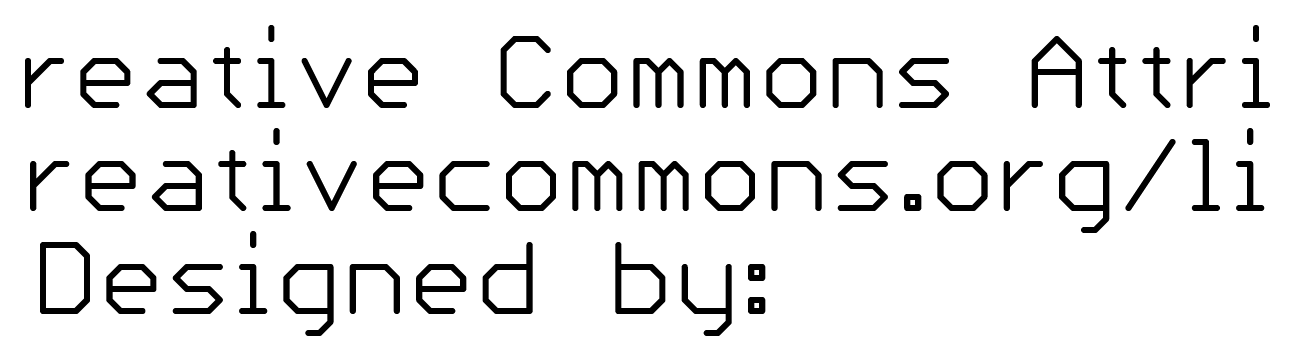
# Model space of a CAD drawing. Extents: x -98 to 26, y -2 to 26.
# Drawn here: x -66.41 to -35.7, y 10.89 to 18.56 of the extents above; entities that cross this region are included whole.
import ezdxf

# ---------------------------------------------------------------- set-up
doc = ezdxf.new("R2010")
doc.units = 0
doc.layers.add('27', color=253, linetype='CONTINUOUS')

msp = doc.modelspace()

# ---------------------------------------------------------------- linework, layer by layer
at = {"layer": '27', "const_width": 0.1524}
for points in [[(-60.3338, 18.4844), (-60.3338, 18.2132)], [(-36.0493, 18.4844), (-36.0493, 18.2132)], [(-54.3309, 18.2132), (-54.602, 17.942)], [(-53.7885, 18.2132), (-54.3309, 18.2132)], [(-53.5174, 17.942), (-53.7885, 18.2132)], [(-41.5048, 17.6709), (-40.9624, 18.2132)], [(-40.9624, 18.2132), (-40.4201, 17.6709)], [(-61.4252, 17.942), (-61.4252, 16.8574)], [(-54.602, 17.942), (-54.602, 16.8574)], [(-39.5965, 17.942), (-39.5965, 16.8574)], [(-38.505, 17.942), (-38.505, 16.8574)], [(-66.335, 16.5862), (-66.335, 17.6709)], [(-66.335, 17.1285), (-65.7926, 17.6709)], [(-65.7926, 17.6709), (-65.5215, 17.6709)], [(-64.9707, 17.3997), (-64.6995, 17.6709)], [(-64.6995, 17.6709), (-64.1572, 17.6709)], [(-64.1572, 17.6709), (-63.886, 17.3997)], [(-63.0624, 17.6709), (-62.52, 17.6709)], [(-62.52, 17.6709), (-62.2489, 17.3997)], [(-61.6964, 17.6709), (-61.154, 17.6709)], [(-60.6049, 17.6709), (-60.3338, 17.6709)], [(-60.3338, 17.6709), (-60.3338, 16.5862)], [(-59.5135, 17.6709), (-58.9712, 16.5862)], [(-58.9712, 16.5862), (-58.4288, 17.6709)], [(-57.8763, 17.3997), (-57.6052, 17.6709)], [(-57.6052, 17.6709), (-57.0628, 17.6709)], [(-57.0628, 17.6709), (-56.7917, 17.3997)], [(-52.6937, 17.6709), (-52.9649, 17.3997)], [(-52.1514, 17.6709), (-52.6937, 17.6709)], [(-51.8802, 17.3997), (-52.1514, 17.6709)], [(-51.3277, 16.5862), (-51.3277, 17.6709)], [(-51.3277, 17.6709), (-51.0565, 17.6709)], [(-51.0565, 17.6709), (-50.7854, 17.3997)], [(-50.7854, 17.3997), (-50.5142, 17.6709)], [(-50.5142, 17.6709), (-50.243, 17.3997)], [(-49.6906, 16.5862), (-49.6906, 17.6709)], [(-49.6906, 17.6709), (-49.4194, 17.6709)], [(-49.4194, 17.6709), (-49.1482, 17.3997)], [(-49.1482, 17.3997), (-48.8771, 17.6709)], [(-48.8771, 17.6709), (-48.6059, 17.3997)], [(-47.7822, 17.6709), (-48.0534, 17.3997)], [(-47.2399, 17.6709), (-47.7822, 17.6709)], [(-46.9687, 17.3997), (-47.2399, 17.6709)], [(-46.4162, 16.5862), (-46.4162, 17.6709)], [(-46.4162, 17.6709), (-45.6027, 17.6709)], [(-45.6027, 17.6709), (-45.3316, 17.3997)], [(-44.7791, 17.3997), (-44.5079, 17.6709)], [(-44.5079, 17.6709), (-43.6944, 17.6709)], [(-41.5048, 16.5862), (-41.5048, 17.6709)], [(-40.4201, 17.6709), (-40.4201, 16.5862)], [(-39.8676, 17.6709), (-39.3253, 17.6709)], [(-38.7762, 17.6709), (-38.2338, 17.6709)], [(-37.6847, 16.5862), (-37.6847, 17.6709)], [(-37.6847, 17.1285), (-37.1424, 17.6709)], [(-37.1424, 17.6709), (-36.8712, 17.6709)], [(-36.3204, 17.6709), (-36.0493, 17.6709)], [(-36.0493, 17.6709), (-36.0493, 16.5862)], [(-64.9707, 16.8574), (-64.9707, 17.3997)], [(-63.886, 17.1285), (-64.9707, 17.1285)], [(-63.886, 17.3997), (-63.886, 17.1285)], [(-63.3335, 16.8574), (-63.0624, 17.1285)], [(-63.0624, 17.1285), (-62.2489, 17.1285)], [(-62.2489, 17.3997), (-62.2489, 16.5862)], [(-57.8763, 16.8574), (-57.8763, 17.3997)], [(-56.7917, 17.1285), (-57.8763, 17.1285)], [(-56.7917, 17.3997), (-56.7917, 17.1285)], [(-52.9649, 17.3997), (-52.9649, 16.8574)], [(-51.8802, 16.8574), (-51.8802, 17.3997)], [(-50.7854, 17.3997), (-50.7854, 16.5862)], [(-50.243, 17.3997), (-50.243, 16.5862)], [(-49.1482, 17.3997), (-49.1482, 16.5862)], [(-48.6059, 17.3997), (-48.6059, 16.5862)], [(-48.0534, 17.3997), (-48.0534, 16.8574)], [(-46.9687, 16.8574), (-46.9687, 17.3997)], [(-45.3316, 17.3997), (-45.3316, 16.5862)], [(-44.5079, 17.1285), (-44.7791, 17.3997)], [(-43.9656, 17.1285), (-44.5079, 17.1285)], [(-43.6944, 16.8574), (-43.9656, 17.1285)], [(-41.5048, 17.3997), (-40.4201, 17.3997)], [(-64.6995, 16.5862), (-64.9707, 16.8574)], [(-63.0624, 16.5862), (-63.3335, 16.8574)], [(-61.4252, 16.8574), (-61.154, 16.5862)], [(-57.6052, 16.5862), (-57.8763, 16.8574)], [(-54.602, 16.8574), (-54.3309, 16.5862)], [(-53.7885, 16.5862), (-53.5174, 16.8574)], [(-52.9649, 16.8574), (-52.6937, 16.5862)], [(-52.1514, 16.5862), (-51.8802, 16.8574)], [(-48.0534, 16.8574), (-47.7822, 16.5862)], [(-47.2399, 16.5862), (-46.9687, 16.8574)], [(-43.9656, 16.5862), (-43.6944, 16.8574)], [(-39.5965, 16.8574), (-39.3253, 16.5862)], [(-38.505, 16.8574), (-38.2338, 16.5862)], [(-64.1572, 16.5862), (-64.6995, 16.5862)], [(-62.2489, 16.5862), (-63.0624, 16.5862)], [(-60.6049, 16.5862), (-60.0626, 16.5862)], [(-57.0628, 16.5862), (-57.6052, 16.5862)], [(-54.3309, 16.5862), (-53.7885, 16.5862)], [(-52.6937, 16.5862), (-52.1514, 16.5862)], [(-47.7822, 16.5862), (-47.2399, 16.5862)], [(-44.7791, 16.5862), (-43.9656, 16.5862)], [(-36.3204, 16.5862), (-35.7781, 16.5862)], [(-60.2054, 15.9444), (-60.2054, 15.6732)], [(-36.1937, 15.9444), (-36.1937, 15.6732)], [(-39.1935, 14.0462), (-38.1088, 15.6732)], [(-37.5563, 15.6732), (-37.2852, 15.6732)], [(-37.2852, 15.6732), (-37.2852, 14.0462)], [(-61.2968, 15.402), (-61.2968, 14.3174)], [(-66.2066, 14.0462), (-66.2066, 15.1309)], [(-66.2066, 14.5885), (-65.6642, 15.1309)], [(-65.6642, 15.1309), (-65.3931, 15.1309)], [(-64.8423, 14.8597), (-64.5711, 15.1309)], [(-64.5711, 15.1309), (-64.0288, 15.1309)], [(-64.0288, 15.1309), (-63.7576, 14.8597)], [(-62.934, 15.1309), (-62.3916, 15.1309)], [(-62.3916, 15.1309), (-62.1205, 14.8597)], [(-61.568, 15.1309), (-61.0256, 15.1309)], [(-60.4765, 15.1309), (-60.2054, 15.1309)], [(-60.2054, 15.1309), (-60.2054, 14.0462)], [(-59.3851, 15.1309), (-58.8428, 14.0462)], [(-58.8428, 14.0462), (-58.3004, 15.1309)], [(-57.7479, 14.8597), (-57.4768, 15.1309)], [(-57.4768, 15.1309), (-56.9344, 15.1309)], [(-56.9344, 15.1309), (-56.6633, 14.8597)], [(-55.8396, 15.1309), (-56.1108, 14.8597)], [(-55.0261, 15.1309), (-55.8396, 15.1309)], [(-54.2025, 15.1309), (-54.4736, 14.8597)], [(-53.6601, 15.1309), (-54.2025, 15.1309)], [(-53.389, 14.8597), (-53.6601, 15.1309)], [(-52.8365, 14.0462), (-52.8365, 15.1309)], [(-52.8365, 15.1309), (-52.5653, 15.1309)], [(-52.5653, 15.1309), (-52.2941, 14.8597)], [(-52.2941, 14.8597), (-52.023, 15.1309)], [(-52.023, 15.1309), (-51.7518, 14.8597)], [(-51.1993, 14.0462), (-51.1993, 15.1309)], [(-51.1993, 15.1309), (-50.9281, 15.1309)], [(-50.9281, 15.1309), (-50.657, 14.8597)], [(-50.657, 14.8597), (-50.3858, 15.1309)], [(-50.3858, 15.1309), (-50.1146, 14.8597)], [(-49.291, 15.1309), (-49.5621, 14.8597)], [(-48.7487, 15.1309), (-49.291, 15.1309)], [(-48.4775, 14.8597), (-48.7487, 15.1309)], [(-47.925, 14.0462), (-47.925, 15.1309)], [(-47.925, 15.1309), (-47.1115, 15.1309)], [(-47.1115, 15.1309), (-46.8403, 14.8597)], [(-46.2878, 14.8597), (-46.0167, 15.1309)], [(-46.0167, 15.1309), (-45.2032, 15.1309)], [(-43.5609, 15.1309), (-43.8321, 14.8597)], [(-43.0186, 15.1309), (-43.5609, 15.1309)], [(-42.7474, 14.8597), (-43.0186, 15.1309)], [(-42.1949, 14.0462), (-42.1949, 15.1309)], [(-42.1949, 14.5885), (-41.6526, 15.1309)], [(-41.6526, 15.1309), (-41.3814, 15.1309)], [(-40.5595, 15.1309), (-40.8306, 14.8597)], [(-39.746, 15.1309), (-40.5595, 15.1309)], [(-39.746, 13.775), (-39.746, 15.1309)], [(-36.4649, 15.1309), (-36.1937, 15.1309)], [(-36.1937, 15.1309), (-36.1937, 14.0462)], [(-64.8423, 14.3174), (-64.8423, 14.8597)], [(-63.7576, 14.8597), (-63.7576, 14.5885)], [(-62.1205, 14.8597), (-62.1205, 14.0462)], [(-57.7479, 14.3174), (-57.7479, 14.8597)], [(-56.6633, 14.8597), (-56.6633, 14.5885)], [(-56.1108, 14.8597), (-56.1108, 14.3174)], [(-54.4736, 14.8597), (-54.4736, 14.3174)], [(-53.389, 14.3174), (-53.389, 14.8597)], [(-52.2941, 14.8597), (-52.2941, 14.0462)], [(-51.7518, 14.8597), (-51.7518, 14.0462)], [(-50.657, 14.8597), (-50.657, 14.0462)], [(-50.1146, 14.8597), (-50.1146, 14.0462)], [(-49.5621, 14.8597), (-49.5621, 14.3174)], [(-48.4775, 14.3174), (-48.4775, 14.8597)], [(-46.8403, 14.8597), (-46.8403, 14.0462)], [(-46.0167, 14.5885), (-46.2878, 14.8597)], [(-43.8321, 14.8597), (-43.8321, 14.3174)], [(-42.7474, 14.3174), (-42.7474, 14.8597)], [(-40.8306, 14.8597), (-40.8306, 14.3174)], [(-63.7576, 14.5885), (-64.8423, 14.5885)], [(-63.2051, 14.3174), (-62.934, 14.5885)], [(-62.934, 14.5885), (-62.1205, 14.5885)], [(-56.6633, 14.5885), (-57.7479, 14.5885)], [(-45.4743, 14.5885), (-46.0167, 14.5885)], [(-45.2032, 14.3174), (-45.4743, 14.5885)], [(-64.5711, 14.0462), (-64.8423, 14.3174)], [(-62.934, 14.0462), (-63.2051, 14.3174)], [(-61.2968, 14.3174), (-61.0256, 14.0462)], [(-57.4768, 14.0462), (-57.7479, 14.3174)], [(-56.1108, 14.3174), (-55.8396, 14.0462)], [(-54.4736, 14.3174), (-54.2025, 14.0462)], [(-53.6601, 14.0462), (-53.389, 14.3174)], [(-49.5621, 14.3174), (-49.291, 14.0462)], [(-48.7487, 14.0462), (-48.4775, 14.3174)], [(-45.4743, 14.0462), (-45.2032, 14.3174)], [(-44.6507, 14.0462), (-44.6507, 14.3174)], [(-44.6507, 14.3174), (-44.3795, 14.3174)], [(-44.3795, 14.3174), (-44.3795, 14.0462)], [(-43.8321, 14.3174), (-43.5609, 14.0462)], [(-43.0186, 14.0462), (-42.7474, 14.3174)], [(-40.8306, 14.3174), (-40.5595, 14.0462)], [(-64.0288, 14.0462), (-64.5711, 14.0462)], [(-62.1205, 14.0462), (-62.934, 14.0462)], [(-60.4765, 14.0462), (-59.9342, 14.0462)], [(-56.9344, 14.0462), (-57.4768, 14.0462)], [(-55.8396, 14.0462), (-55.0261, 14.0462)], [(-54.2025, 14.0462), (-53.6601, 14.0462)], [(-49.291, 14.0462), (-48.7487, 14.0462)], [(-46.2878, 14.0462), (-45.4743, 14.0462)], [(-44.3795, 14.0462), (-44.6507, 14.0462)], [(-43.5609, 14.0462), (-43.0186, 14.0462)], [(-40.5595, 14.0462), (-39.746, 14.0462)], [(-40.0172, 13.5039), (-39.746, 13.775)], [(-37.5563, 14.0462), (-37.014, 14.0462)], [(-36.4649, 14.0462), (-35.9226, 14.0462)], [(-40.2883, 13.5039), (-40.0172, 13.5039)], [(-65.9638, 13.1332), (-65.9638, 11.5062)], [(-65.1503, 13.1332), (-65.9638, 13.1332)], [(-64.8791, 12.862), (-65.1503, 13.1332)], [(-60.7812, 13.4044), (-60.7812, 13.1332)], [(-53.9648, 13.1332), (-53.9648, 11.5062)], [(-51.7751, 13.1332), (-51.7751, 11.5062)], [(-64.8791, 11.7774), (-64.8791, 12.862)], [(-64.3266, 12.3197), (-64.0555, 12.5909)], [(-64.0555, 12.5909), (-63.5132, 12.5909)], [(-63.5132, 12.5909), (-63.242, 12.3197)], [(-62.6895, 12.3197), (-62.4183, 12.5909)], [(-62.4183, 12.5909), (-61.6048, 12.5909)], [(-61.0523, 12.5909), (-60.7812, 12.5909)], [(-60.7812, 12.5909), (-60.7812, 11.5062)], [(-59.6897, 12.5909), (-59.9609, 12.3197)], [(-58.8762, 12.5909), (-59.6897, 12.5909)], [(-58.8762, 11.235), (-58.8762, 12.5909)], [(-58.3237, 11.5062), (-58.3237, 12.5909)], [(-58.3237, 12.5909), (-57.5102, 12.5909)], [(-57.5102, 12.5909), (-57.2391, 12.3197)], [(-56.6866, 12.3197), (-56.4154, 12.5909)], [(-56.4154, 12.5909), (-55.8731, 12.5909)], [(-55.8731, 12.5909), (-55.6019, 12.3197)], [(-55.0494, 12.3197), (-54.7783, 12.5909)], [(-54.7783, 12.5909), (-53.9648, 12.5909)], [(-50.9616, 12.5909), (-51.7751, 12.5909)], [(-50.6905, 12.3197), (-50.9616, 12.5909)], [(-50.138, 12.5909), (-50.138, 11.7774)], [(-49.0533, 12.5909), (-49.0533, 11.235)], [(-48.5008, 12.5909), (-48.2296, 12.5909)], [(-48.5008, 12.3197), (-48.5008, 12.5909)], [(-48.2296, 12.5909), (-48.2296, 12.3197)], [(-64.3266, 11.7774), (-64.3266, 12.3197)], [(-63.242, 12.3197), (-63.242, 12.0485)], [(-62.4183, 12.0485), (-62.6895, 12.3197)], [(-59.9609, 12.3197), (-59.9609, 11.7774)], [(-57.2391, 12.3197), (-57.2391, 11.5062)], [(-56.6866, 11.7774), (-56.6866, 12.3197)], [(-55.6019, 12.3197), (-55.6019, 12.0485)], [(-55.0494, 11.7774), (-55.0494, 12.3197)], [(-50.6905, 11.7774), (-50.6905, 12.3197)], [(-48.2296, 12.3197), (-48.5008, 12.3197)], [(-63.242, 12.0485), (-64.3266, 12.0485)], [(-61.876, 12.0485), (-62.4183, 12.0485)], [(-61.6048, 11.7774), (-61.876, 12.0485)], [(-55.6019, 12.0485), (-56.6866, 12.0485)], [(-65.1503, 11.5062), (-64.8791, 11.7774)], [(-64.0555, 11.5062), (-64.3266, 11.7774)], [(-61.876, 11.5062), (-61.6048, 11.7774)], [(-59.9609, 11.7774), (-59.6897, 11.5062)], [(-56.4154, 11.5062), (-56.6866, 11.7774)], [(-54.7783, 11.5062), (-55.0494, 11.7774)], [(-50.9616, 11.5062), (-50.6905, 11.7774)], [(-50.138, 11.7774), (-49.8668, 11.5062)], [(-48.5008, 11.7774), (-48.2296, 11.7774)], [(-48.5008, 11.5062), (-48.5008, 11.7774)], [(-48.2296, 11.7774), (-48.2296, 11.5062)], [(-65.9638, 11.5062), (-65.1503, 11.5062)], [(-63.5132, 11.5062), (-64.0555, 11.5062)], [(-62.6895, 11.5062), (-61.876, 11.5062)], [(-61.0523, 11.5062), (-60.51, 11.5062)], [(-59.6897, 11.5062), (-58.8762, 11.5062)], [(-55.8731, 11.5062), (-56.4154, 11.5062)], [(-53.9648, 11.5062), (-54.7783, 11.5062)], [(-51.7751, 11.5062), (-50.9616, 11.5062)], [(-49.8668, 11.5062), (-49.0533, 11.5062)], [(-48.2296, 11.5062), (-48.5008, 11.5062)], [(-59.1474, 10.9639), (-58.8762, 11.235)], [(-49.0533, 11.235), (-49.3245, 10.9639)], [(-59.4186, 10.9639), (-59.1474, 10.9639)], [(-49.3245, 10.9639), (-49.5956, 10.9639)]]:
    msp.add_lwpolyline(points, dxfattribs=at)
at = {"layer": '27', "const_width": 0.0762}
for points in [[(-60.2957, 18.4844, 1), (-60.3719, 18.4844)], [(-36.0112, 18.4844, 1), (-36.0874, 18.4844)], [(-60.3719, 18.2132, 1), (-60.2957, 18.2132)], [(-54.3309, 18.2513, 1), (-54.3309, 18.1751)], [(-54.3039, 18.1862, 1), (-54.3578, 18.2401)], [(-53.7616, 18.2401, 1), (-53.8155, 18.1862)], [(-53.7885, 18.1751, 1), (-53.7885, 18.2513)], [(-40.9355, 18.2401, 1), (-40.9894, 18.1862)], [(-40.9355, 18.1862, 1), (-40.9894, 18.2401)], [(-36.0874, 18.2132, 1), (-36.0112, 18.2132)], [(-61.3871, 17.942, 1), (-61.4633, 17.942)], [(-54.629, 17.969, 1), (-54.5751, 17.9151)], [(-54.5639, 17.942, 1), (-54.6401, 17.942)], [(-53.5443, 17.9151, 1), (-53.4904, 17.969)], [(-39.5584, 17.942, 1), (-39.6346, 17.942)], [(-38.4669, 17.942, 1), (-38.5431, 17.942)], [(-66.2969, 17.6709, 1), (-66.3731, 17.6709)], [(-65.7926, 17.709, 1), (-65.7926, 17.6328)], [(-65.7657, 17.6439, 1), (-65.8196, 17.6978)], [(-65.5215, 17.6328, 1), (-65.5215, 17.709)], [(-64.6995, 17.709, 1), (-64.6995, 17.6328)], [(-64.6726, 17.6439, 1), (-64.7265, 17.6978)], [(-64.1302, 17.6978, 1), (-64.1841, 17.6439)], [(-64.1572, 17.6328, 1), (-64.1572, 17.709)], [(-63.0624, 17.709, 1), (-63.0624, 17.6328)], [(-62.4931, 17.6978, 1), (-62.547, 17.6439)], [(-62.52, 17.6328, 1), (-62.52, 17.709)], [(-61.6964, 17.709, 1), (-61.6964, 17.6328)], [(-61.154, 17.6328, 1), (-61.154, 17.709)], [(-60.6049, 17.709, 1), (-60.6049, 17.6328)], [(-60.2957, 17.6709, 1), (-60.3719, 17.6709)], [(-60.3338, 17.6328, 1), (-60.3338, 17.709)], [(-59.4794, 17.6879, 1), (-59.5476, 17.6538)], [(-58.3948, 17.6538, 1), (-58.4629, 17.6879)], [(-57.6052, 17.709, 1), (-57.6052, 17.6328)], [(-57.5782, 17.6439, 1), (-57.6321, 17.6978)], [(-57.0359, 17.6978, 1), (-57.0898, 17.6439)], [(-57.0628, 17.6328, 1), (-57.0628, 17.709)], [(-52.6937, 17.709, 1), (-52.6937, 17.6328)], [(-52.6668, 17.6439, 1), (-52.7206, 17.6978)], [(-52.1244, 17.6978, 1), (-52.1783, 17.6439)], [(-52.1514, 17.6328, 1), (-52.1514, 17.709)], [(-51.2896, 17.6709, 1), (-51.3658, 17.6709)], [(-51.3277, 17.709, 1), (-51.3277, 17.6328)], [(-51.0296, 17.6978, 1), (-51.0835, 17.6439)], [(-51.0565, 17.6328, 1), (-51.0565, 17.709)], [(-50.4873, 17.6978, 1), (-50.5412, 17.6439)], [(-50.4873, 17.6439, 1), (-50.5412, 17.6978)], [(-49.6525, 17.6709, 1), (-49.7287, 17.6709)], [(-49.6906, 17.709, 1), (-49.6906, 17.6328)], [(-49.3924, 17.6978, 1), (-49.4463, 17.6439)], [(-49.4194, 17.6328, 1), (-49.4194, 17.709)], [(-48.8501, 17.6978, 1), (-48.904, 17.6439)], [(-48.8501, 17.6439, 1), (-48.904, 17.6978)], [(-47.7822, 17.709, 1), (-47.7822, 17.6328)], [(-47.7553, 17.6439, 1), (-47.8092, 17.6978)], [(-47.213, 17.6978, 1), (-47.2668, 17.6439)], [(-47.2399, 17.6328, 1), (-47.2399, 17.709)], [(-46.3781, 17.6709, 1), (-46.4543, 17.6709)], [(-46.4162, 17.709, 1), (-46.4162, 17.6328)], [(-45.5758, 17.6978, 1), (-45.6297, 17.6439)], [(-45.6027, 17.6328, 1), (-45.6027, 17.709)], [(-44.5079, 17.709, 1), (-44.5079, 17.6328)], [(-44.481, 17.6439, 1), (-44.5349, 17.6978)], [(-43.6944, 17.6328, 1), (-43.6944, 17.709)], [(-41.4667, 17.6709, 1), (-41.5429, 17.6709)], [(-41.5317, 17.6978, 1), (-41.4778, 17.6439)], [(-40.382, 17.6709, 1), (-40.4582, 17.6709)], [(-40.4471, 17.6439, 1), (-40.3932, 17.6978)], [(-39.8676, 17.709, 1), (-39.8676, 17.6328)], [(-39.3253, 17.6328, 1), (-39.3253, 17.709)], [(-38.7762, 17.709, 1), (-38.7762, 17.6328)], [(-38.2338, 17.6328, 1), (-38.2338, 17.709)], [(-37.6466, 17.6709, 1), (-37.7228, 17.6709)], [(-37.1424, 17.709, 1), (-37.1424, 17.6328)], [(-37.1155, 17.6439, 1), (-37.1694, 17.6978)], [(-36.8712, 17.6328, 1), (-36.8712, 17.709)], [(-36.3204, 17.709, 1), (-36.3204, 17.6328)], [(-36.0112, 17.6709, 1), (-36.0874, 17.6709)], [(-36.0493, 17.6328, 1), (-36.0493, 17.709)], [(-64.9326, 17.3997, 1), (-65.0088, 17.3997)], [(-64.9707, 17.1666, 1), (-64.9707, 17.0904)], [(-64.9976, 17.4266, 1), (-64.9437, 17.3728)], [(-63.8479, 17.3997, 1), (-63.9241, 17.3997)], [(-63.913, 17.3728, 1), (-63.8591, 17.4266)], [(-63.886, 17.0904, 1), (-63.886, 17.1666)], [(-63.0624, 17.1666, 1), (-63.0624, 17.0904)], [(-63.0354, 17.1016, 1), (-63.0893, 17.1555)], [(-62.2108, 17.3997, 1), (-62.287, 17.3997)], [(-62.2758, 17.3728, 1), (-62.2219, 17.4266)], [(-62.2489, 17.0904, 1), (-62.2489, 17.1666)], [(-57.8382, 17.3997, 1), (-57.9144, 17.3997)], [(-57.9033, 17.4266, 1), (-57.8494, 17.3728)], [(-57.8763, 17.1666, 1), (-57.8763, 17.0904)], [(-56.7536, 17.3997, 1), (-56.8298, 17.3997)], [(-56.8186, 17.3728, 1), (-56.7647, 17.4266)], [(-56.7917, 17.0904, 1), (-56.7917, 17.1666)], [(-52.9268, 17.3997, 1), (-53.003, 17.3997)], [(-52.9918, 17.4266, 1), (-52.9379, 17.3728)], [(-51.8421, 17.3997, 1), (-51.9183, 17.3997)], [(-51.9071, 17.3728, 1), (-51.8533, 17.4266)], [(-50.7473, 17.3997, 1), (-50.8235, 17.3997)], [(-50.8123, 17.4266, 1), (-50.7584, 17.3728)], [(-50.8123, 17.3728, 1), (-50.7584, 17.4266)], [(-50.2049, 17.3997, 1), (-50.2811, 17.3997)], [(-50.27, 17.3728, 1), (-50.2161, 17.4266)], [(-49.1101, 17.3997, 1), (-49.1863, 17.3997)], [(-49.1752, 17.4266, 1), (-49.1213, 17.3728)], [(-49.1752, 17.3728, 1), (-49.1213, 17.4266)], [(-48.5678, 17.3997, 1), (-48.644, 17.3997)], [(-48.6328, 17.3728, 1), (-48.5789, 17.4266)], [(-48.0153, 17.3997, 1), (-48.0915, 17.3997)], [(-48.0803, 17.4266, 1), (-48.0265, 17.3728)], [(-46.9306, 17.3997, 1), (-47.0068, 17.3997)], [(-46.9957, 17.3728, 1), (-46.9418, 17.4266)], [(-45.2935, 17.3997, 1), (-45.3697, 17.3997)], [(-45.3585, 17.3728, 1), (-45.3046, 17.4266)], [(-44.7521, 17.4266, 1), (-44.806, 17.3728)], [(-44.806, 17.4266, 1), (-44.7521, 17.3728)], [(-44.5079, 17.1666, 1), (-44.5079, 17.0904)], [(-43.9386, 17.1555, 1), (-43.9925, 17.1016)], [(-43.9656, 17.0904, 1), (-43.9656, 17.1666)], [(-41.5048, 17.4378, 1), (-41.5048, 17.3616)], [(-40.4201, 17.3616, 1), (-40.4201, 17.4378)], [(-66.3619, 17.1555, 1), (-66.308, 17.1016)], [(-64.9437, 16.8843, 1), (-64.9976, 16.8304)], [(-65.0088, 16.8574, 1), (-64.9326, 16.8574)], [(-63.9241, 17.1285, 1), (-63.8479, 17.1285)], [(-63.3066, 16.8843, 1), (-63.3605, 16.8304)], [(-63.3605, 16.8843, 1), (-63.3066, 16.8304)], [(-61.3983, 16.8843, 1), (-61.4521, 16.8304)], [(-61.4633, 16.8574, 1), (-61.3871, 16.8574)], [(-57.8494, 16.8843, 1), (-57.9033, 16.8304)], [(-57.9144, 16.8574, 1), (-57.8382, 16.8574)], [(-56.8298, 17.1285, 1), (-56.7536, 17.1285)], [(-54.5751, 16.8843, 1), (-54.629, 16.8304)], [(-54.6401, 16.8574, 1), (-54.5639, 16.8574)], [(-53.4904, 16.8304, 1), (-53.5443, 16.8843)], [(-52.9379, 16.8843, 1), (-52.9918, 16.8304)], [(-53.003, 16.8574, 1), (-52.9268, 16.8574)], [(-51.9183, 16.8574, 1), (-51.8421, 16.8574)], [(-51.8533, 16.8304, 1), (-51.9071, 16.8843)], [(-48.0265, 16.8843, 1), (-48.0803, 16.8304)], [(-48.0915, 16.8574, 1), (-48.0153, 16.8574)], [(-47.0068, 16.8574, 1), (-46.9306, 16.8574)], [(-46.9418, 16.8304, 1), (-46.9957, 16.8843)], [(-44.5349, 17.1016, 1), (-44.481, 17.1555)], [(-43.6675, 16.8304, 1), (-43.7214, 16.8843)], [(-43.7214, 16.8304, 1), (-43.6675, 16.8843)], [(-39.5695, 16.8843, 1), (-39.6234, 16.8304)], [(-39.6346, 16.8574, 1), (-39.5584, 16.8574)], [(-38.4781, 16.8843, 1), (-38.532, 16.8304)], [(-38.5431, 16.8574, 1), (-38.4669, 16.8574)], [(-37.7117, 17.1555, 1), (-37.6578, 17.1016)], [(-66.3731, 16.5862, 1), (-66.2969, 16.5862)], [(-64.6995, 16.6243, 1), (-64.6995, 16.5481)], [(-64.7265, 16.5593, 1), (-64.6726, 16.6131)], [(-64.1572, 16.5481, 1), (-64.1572, 16.6243)], [(-63.0624, 16.6243, 1), (-63.0624, 16.5481)], [(-63.0893, 16.5593, 1), (-63.0354, 16.6131)], [(-62.287, 16.5862, 1), (-62.2108, 16.5862)], [(-62.2489, 16.5481, 1), (-62.2489, 16.6243)], [(-61.181, 16.5593, 1), (-61.1271, 16.6131)], [(-60.6049, 16.6243, 1), (-60.6049, 16.5481)], [(-60.3719, 16.5862, 1), (-60.2957, 16.5862)], [(-60.0626, 16.5481, 1), (-60.0626, 16.6243)], [(-59.0052, 16.6032, 1), (-58.9371, 16.5692)], [(-59.0052, 16.5692, 1), (-58.9371, 16.6032)], [(-57.6052, 16.6243, 1), (-57.6052, 16.5481)], [(-57.6321, 16.5593, 1), (-57.5782, 16.6131)], [(-57.0628, 16.5481, 1), (-57.0628, 16.6243)], [(-54.3309, 16.6243, 1), (-54.3309, 16.5481)], [(-54.3578, 16.5593, 1), (-54.3039, 16.6131)], [(-53.8155, 16.6131, 1), (-53.7616, 16.5593)], [(-53.7885, 16.5481, 1), (-53.7885, 16.6243)], [(-52.6937, 16.6243, 1), (-52.6937, 16.5481)], [(-52.7206, 16.5593, 1), (-52.6668, 16.6131)], [(-52.1783, 16.6131, 1), (-52.1244, 16.5593)], [(-52.1514, 16.5481, 1), (-52.1514, 16.6243)], [(-51.3658, 16.5862, 1), (-51.2896, 16.5862)], [(-50.8235, 16.5862, 1), (-50.7473, 16.5862)], [(-50.2811, 16.5862, 1), (-50.2049, 16.5862)], [(-49.7287, 16.5862, 1), (-49.6525, 16.5862)], [(-49.1863, 16.5862, 1), (-49.1101, 16.5862)], [(-48.644, 16.5862, 1), (-48.5678, 16.5862)], [(-47.7822, 16.6243, 1), (-47.7822, 16.5481)], [(-47.8092, 16.5593, 1), (-47.7553, 16.6131)], [(-47.2668, 16.6131, 1), (-47.213, 16.5593)], [(-47.2399, 16.5481, 1), (-47.2399, 16.6243)], [(-46.4543, 16.5862, 1), (-46.3781, 16.5862)], [(-45.3697, 16.5862, 1), (-45.2935, 16.5862)], [(-44.7791, 16.6243, 1), (-44.7791, 16.5481)], [(-43.9925, 16.6131, 1), (-43.9386, 16.5593)], [(-43.9656, 16.5481, 1), (-43.9656, 16.6243)], [(-41.5429, 16.5862, 1), (-41.4667, 16.5862)], [(-40.4582, 16.5862, 1), (-40.382, 16.5862)], [(-39.3522, 16.5593, 1), (-39.2983, 16.6131)], [(-38.2608, 16.5593, 1), (-38.2069, 16.6131)], [(-37.7228, 16.5862, 1), (-37.6466, 16.5862)], [(-36.3204, 16.6243, 1), (-36.3204, 16.5481)], [(-36.0874, 16.5862, 1), (-36.0112, 16.5862)], [(-35.7781, 16.5481, 1), (-35.7781, 16.6243)], [(-60.1673, 15.9444, 1), (-60.2435, 15.9444)], [(-36.1556, 15.9444, 1), (-36.2318, 15.9444)], [(-60.2435, 15.6732, 1), (-60.1673, 15.6732)], [(-38.0771, 15.6521, 1), (-38.1405, 15.6943)], [(-37.5563, 15.7113, 1), (-37.5563, 15.6351)], [(-37.2471, 15.6732, 1), (-37.3233, 15.6732)], [(-37.2852, 15.6351, 1), (-37.2852, 15.7113)], [(-36.2318, 15.6732, 1), (-36.1556, 15.6732)], [(-61.2587, 15.402, 1), (-61.3349, 15.402)], [(-66.1685, 15.1309, 1), (-66.2447, 15.1309)], [(-65.6642, 15.169, 1), (-65.6642, 15.0928)], [(-65.6373, 15.1039, 1), (-65.6912, 15.1578)], [(-65.3931, 15.0928, 1), (-65.3931, 15.169)], [(-64.5711, 15.169, 1), (-64.5711, 15.0928)], [(-64.5442, 15.1039, 1), (-64.598, 15.1578)], [(-64.0018, 15.1578, 1), (-64.0557, 15.1039)], [(-64.0288, 15.0928, 1), (-64.0288, 15.169)], [(-62.934, 15.169, 1), (-62.934, 15.0928)], [(-62.3647, 15.1578, 1), (-62.4186, 15.1039)], [(-62.3916, 15.0928, 1), (-62.3916, 15.169)], [(-61.568, 15.169, 1), (-61.568, 15.0928)], [(-61.0256, 15.0928, 1), (-61.0256, 15.169)], [(-60.4765, 15.169, 1), (-60.4765, 15.0928)], [(-60.1673, 15.1309, 1), (-60.2435, 15.1309)], [(-60.2054, 15.0928, 1), (-60.2054, 15.169)], [(-59.351, 15.1479, 1), (-59.4192, 15.1138)], [(-58.2663, 15.1138, 1), (-58.3345, 15.1479)], [(-57.4768, 15.169, 1), (-57.4768, 15.0928)], [(-57.4498, 15.1039, 1), (-57.5037, 15.1578)], [(-56.9075, 15.1578, 1), (-56.9614, 15.1039)], [(-56.9344, 15.0928, 1), (-56.9344, 15.169)], [(-55.8396, 15.169, 1), (-55.8396, 15.0928)], [(-55.8127, 15.1039, 1), (-55.8665, 15.1578)], [(-55.0261, 15.0928, 1), (-55.0261, 15.169)], [(-54.2025, 15.169, 1), (-54.2025, 15.0928)], [(-54.1755, 15.1039, 1), (-54.2294, 15.1578)], [(-53.6332, 15.1578, 1), (-53.6871, 15.1039)], [(-53.6601, 15.0928, 1), (-53.6601, 15.169)], [(-52.7984, 15.1309, 1), (-52.8746, 15.1309)], [(-52.8365, 15.169, 1), (-52.8365, 15.0928)], [(-52.5384, 15.1578, 1), (-52.5922, 15.1039)], [(-52.5653, 15.0928, 1), (-52.5653, 15.169)], [(-51.996, 15.1578, 1), (-52.0499, 15.1039)], [(-51.996, 15.1039, 1), (-52.0499, 15.1578)], [(-51.1612, 15.1309, 1), (-51.2374, 15.1309)], [(-51.1993, 15.169, 1), (-51.1993, 15.0928)], [(-50.9012, 15.1578, 1), (-50.9551, 15.1039)], [(-50.9281, 15.0928, 1), (-50.9281, 15.169)], [(-50.3589, 15.1578, 1), (-50.4127, 15.1039)], [(-50.3589, 15.1039, 1), (-50.4127, 15.1578)], [(-49.291, 15.169, 1), (-49.291, 15.0928)], [(-49.264, 15.1039, 1), (-49.3179, 15.1578)], [(-48.7217, 15.1578, 1), (-48.7756, 15.1039)], [(-48.7487, 15.0928, 1), (-48.7487, 15.169)], [(-47.8869, 15.1309, 1), (-47.9631, 15.1309)], [(-47.925, 15.169, 1), (-47.925, 15.0928)], [(-47.0846, 15.1578, 1), (-47.1384, 15.1039)], [(-47.1115, 15.0928, 1), (-47.1115, 15.169)], [(-46.0167, 15.169, 1), (-46.0167, 15.0928)], [(-45.9897, 15.1039, 1), (-46.0436, 15.1578)], [(-45.2032, 15.0928, 1), (-45.2032, 15.169)], [(-43.5609, 15.169, 1), (-43.5609, 15.0928)], [(-43.534, 15.1039, 1), (-43.5879, 15.1578)], [(-42.9917, 15.1578, 1), (-43.0455, 15.1039)], [(-43.0186, 15.0928, 1), (-43.0186, 15.169)], [(-42.1568, 15.1309, 1), (-42.233, 15.1309)], [(-41.6526, 15.169, 1), (-41.6526, 15.0928)], [(-41.6257, 15.1039, 1), (-41.6796, 15.1578)], [(-41.3814, 15.0928, 1), (-41.3814, 15.169)], [(-40.5595, 15.169, 1), (-40.5595, 15.0928)], [(-40.5325, 15.1039, 1), (-40.5864, 15.1578)], [(-39.7079, 15.1309, 1), (-39.7841, 15.1309)], [(-39.746, 15.0928, 1), (-39.746, 15.169)], [(-36.4649, 15.169, 1), (-36.4649, 15.0928)], [(-36.1556, 15.1309, 1), (-36.2318, 15.1309)], [(-36.1937, 15.0928, 1), (-36.1937, 15.169)], [(-64.8042, 14.8597, 1), (-64.8804, 14.8597)], [(-64.8692, 14.8866, 1), (-64.8153, 14.8328)], [(-63.7195, 14.8597, 1), (-63.7957, 14.8597)], [(-63.7846, 14.8328, 1), (-63.7307, 14.8866)], [(-62.0824, 14.8597, 1), (-62.1586, 14.8597)], [(-62.1474, 14.8328, 1), (-62.0935, 14.8866)], [(-57.7098, 14.8597, 1), (-57.786, 14.8597)], [(-57.7749, 14.8866, 1), (-57.721, 14.8328)], [(-56.6252, 14.8597, 1), (-56.7014, 14.8597)], [(-56.6902, 14.8328, 1), (-56.6363, 14.8866)], [(-56.0727, 14.8597, 1), (-56.1489, 14.8597)], [(-56.1377, 14.8866, 1), (-56.0838, 14.8328)], [(-54.4355, 14.8597, 1), (-54.5117, 14.8597)], [(-54.5006, 14.8866, 1), (-54.4467, 14.8328)], [(-53.3509, 14.8597, 1), (-53.4271, 14.8597)], [(-53.4159, 14.8328, 1), (-53.362, 14.8866)], [(-52.256, 14.8597, 1), (-52.3322, 14.8597)], [(-52.3211, 14.8866, 1), (-52.2672, 14.8328)], [(-52.3211, 14.8328, 1), (-52.2672, 14.8866)], [(-51.7137, 14.8597, 1), (-51.7899, 14.8597)], [(-51.7787, 14.8328, 1), (-51.7249, 14.8866)], [(-50.6189, 14.8597, 1), (-50.6951, 14.8597)], [(-50.6839, 14.8866, 1), (-50.63, 14.8328)], [(-50.6839, 14.8328, 1), (-50.63, 14.8866)], [(-50.0765, 14.8597, 1), (-50.1527, 14.8597)], [(-50.1416, 14.8328, 1), (-50.0877, 14.8866)], [(-49.524, 14.8597, 1), (-49.6002, 14.8597)], [(-49.5891, 14.8866, 1), (-49.5352, 14.8328)], [(-48.4394, 14.8597, 1), (-48.5156, 14.8597)], [(-48.5044, 14.8328, 1), (-48.4505, 14.8866)], [(-46.8022, 14.8597, 1), (-46.8784, 14.8597)], [(-46.8673, 14.8328, 1), (-46.8134, 14.8866)], [(-46.2609, 14.8866, 1), (-46.3148, 14.8328)], [(-46.3148, 14.8866, 1), (-46.2609, 14.8328)], [(-43.794, 14.8597, 1), (-43.8702, 14.8597)], [(-43.859, 14.8866, 1), (-43.8052, 14.8328)], [(-42.7093, 14.8597, 1), (-42.7855, 14.8597)], [(-42.7744, 14.8328, 1), (-42.7205, 14.8866)], [(-40.7925, 14.8597, 1), (-40.8687, 14.8597)], [(-40.8576, 14.8866, 1), (-40.8037, 14.8328)], [(-66.2335, 14.6155, 1), (-66.1796, 14.5616)], [(-64.8423, 14.6266, 1), (-64.8423, 14.5504)], [(-63.7957, 14.5885, 1), (-63.7195, 14.5885)], [(-63.7576, 14.5504, 1), (-63.7576, 14.6266)], [(-62.934, 14.6266, 1), (-62.934, 14.5504)], [(-62.907, 14.5616, 1), (-62.9609, 14.6155)], [(-62.1205, 14.5504, 1), (-62.1205, 14.6266)], [(-57.7479, 14.6266, 1), (-57.7479, 14.5504)], [(-56.7014, 14.5885, 1), (-56.6252, 14.5885)], [(-56.6633, 14.5504, 1), (-56.6633, 14.6266)], [(-46.0167, 14.6266, 1), (-46.0167, 14.5504)], [(-46.0436, 14.5616, 1), (-45.9897, 14.6155)], [(-45.4474, 14.6155, 1), (-45.5013, 14.5616)], [(-45.4743, 14.5504, 1), (-45.4743, 14.6266)], [(-42.2219, 14.6155, 1), (-42.168, 14.5616)], [(-64.8153, 14.3443, 1), (-64.8692, 14.2904)], [(-64.8804, 14.3174, 1), (-64.8042, 14.3174)], [(-63.1782, 14.3443, 1), (-63.2321, 14.2904)], [(-63.2321, 14.3443, 1), (-63.1782, 14.2904)], [(-61.2699, 14.3443, 1), (-61.3237, 14.2904)], [(-61.3349, 14.3174, 1), (-61.2587, 14.3174)], [(-57.721, 14.3443, 1), (-57.7749, 14.2904)], [(-57.786, 14.3174, 1), (-57.7098, 14.3174)], [(-56.0838, 14.3443, 1), (-56.1377, 14.2904)], [(-56.1489, 14.3174, 1), (-56.0727, 14.3174)], [(-54.4467, 14.3443, 1), (-54.5006, 14.2904)], [(-54.5117, 14.3174, 1), (-54.4355, 14.3174)], [(-53.4271, 14.3174, 1), (-53.3509, 14.3174)], [(-53.362, 14.2904, 1), (-53.4159, 14.3443)], [(-49.5352, 14.3443, 1), (-49.5891, 14.2904)], [(-49.6002, 14.3174, 1), (-49.524, 14.3174)], [(-48.5156, 14.3174, 1), (-48.4394, 14.3174)], [(-48.4505, 14.2904, 1), (-48.5044, 14.3443)], [(-45.1762, 14.2904, 1), (-45.2301, 14.3443)], [(-45.2301, 14.2904, 1), (-45.1762, 14.3443)], [(-44.6126, 14.3174, 1), (-44.6888, 14.3174)], [(-44.6507, 14.3555, 1), (-44.6507, 14.2793)], [(-44.3414, 14.3174, 1), (-44.4176, 14.3174)], [(-44.3795, 14.2793, 1), (-44.3795, 14.3555)], [(-43.8052, 14.3443, 1), (-43.859, 14.2904)], [(-43.8702, 14.3174, 1), (-43.794, 14.3174)], [(-42.7855, 14.3174, 1), (-42.7093, 14.3174)], [(-42.7205, 14.2904, 1), (-42.7744, 14.3443)], [(-40.8037, 14.3443, 1), (-40.8576, 14.2904)], [(-40.8687, 14.3174, 1), (-40.7925, 14.3174)], [(-66.2447, 14.0462, 1), (-66.1685, 14.0462)], [(-64.5711, 14.0843, 1), (-64.5711, 14.0081)], [(-64.598, 14.0193, 1), (-64.5442, 14.0731)], [(-64.0288, 14.0081, 1), (-64.0288, 14.0843)], [(-62.934, 14.0843, 1), (-62.934, 14.0081)], [(-62.9609, 14.0193, 1), (-62.907, 14.0731)], [(-62.1586, 14.0462, 1), (-62.0824, 14.0462)], [(-62.1205, 14.0081, 1), (-62.1205, 14.0843)], [(-61.0526, 14.0193, 1), (-60.9987, 14.0731)], [(-60.4765, 14.0843, 1), (-60.4765, 14.0081)], [(-60.2435, 14.0462, 1), (-60.1673, 14.0462)], [(-59.9342, 14.0081, 1), (-59.9342, 14.0843)], [(-58.8768, 14.0632, 1), (-58.8087, 14.0292)], [(-58.8768, 14.0292, 1), (-58.8087, 14.0632)], [(-57.4768, 14.0843, 1), (-57.4768, 14.0081)], [(-57.5037, 14.0193, 1), (-57.4498, 14.0731)], [(-56.9344, 14.0081, 1), (-56.9344, 14.0843)], [(-55.8396, 14.0843, 1), (-55.8396, 14.0081)], [(-55.8665, 14.0193, 1), (-55.8127, 14.0731)], [(-55.0261, 14.0081, 1), (-55.0261, 14.0843)], [(-54.2025, 14.0843, 1), (-54.2025, 14.0081)], [(-54.2294, 14.0193, 1), (-54.1755, 14.0731)], [(-53.6871, 14.0731, 1), (-53.6332, 14.0193)], [(-53.6601, 14.0081, 1), (-53.6601, 14.0843)], [(-52.8746, 14.0462, 1), (-52.7984, 14.0462)], [(-52.3322, 14.0462, 1), (-52.256, 14.0462)], [(-51.7899, 14.0462, 1), (-51.7137, 14.0462)], [(-51.2374, 14.0462, 1), (-51.1612, 14.0462)], [(-50.6951, 14.0462, 1), (-50.6189, 14.0462)], [(-50.1527, 14.0462, 1), (-50.0765, 14.0462)], [(-49.291, 14.0843, 1), (-49.291, 14.0081)], [(-49.3179, 14.0193, 1), (-49.264, 14.0731)], [(-48.7756, 14.0731, 1), (-48.7217, 14.0193)], [(-48.7487, 14.0081, 1), (-48.7487, 14.0843)], [(-47.9631, 14.0462, 1), (-47.8869, 14.0462)], [(-46.8784, 14.0462, 1), (-46.8022, 14.0462)], [(-46.2878, 14.0843, 1), (-46.2878, 14.0081)], [(-45.5013, 14.0731, 1), (-45.4474, 14.0193)], [(-45.4743, 14.0081, 1), (-45.4743, 14.0843)], [(-44.6507, 14.0843, 1), (-44.6507, 14.0081)], [(-44.6888, 14.0462, 1), (-44.6126, 14.0462)], [(-44.4176, 14.0462, 1), (-44.3414, 14.0462)], [(-44.3795, 14.0081, 1), (-44.3795, 14.0843)], [(-43.5609, 14.0843, 1), (-43.5609, 14.0081)], [(-43.5879, 14.0193, 1), (-43.534, 14.0731)], [(-43.0455, 14.0731, 1), (-42.9917, 14.0193)], [(-43.0186, 14.0081, 1), (-43.0186, 14.0843)], [(-42.233, 14.0462, 1), (-42.1568, 14.0462)], [(-40.5595, 14.0843, 1), (-40.5595, 14.0081)], [(-40.5864, 14.0193, 1), (-40.5325, 14.0731)], [(-39.719, 13.7481, 1), (-39.7729, 13.802)], [(-39.746, 14.0081, 1), (-39.746, 14.0843)], [(-39.2252, 14.0673, 1), (-39.1618, 14.0251)], [(-37.5563, 14.0843, 1), (-37.5563, 14.0081)], [(-37.3233, 14.0462, 1), (-37.2471, 14.0462)], [(-37.014, 14.0081, 1), (-37.014, 14.0843)], [(-36.4649, 14.0843, 1), (-36.4649, 14.0081)], [(-36.2318, 14.0462, 1), (-36.1556, 14.0462)], [(-35.9226, 14.0081, 1), (-35.9226, 14.0843)], [(-40.2883, 13.542, 1), (-40.2883, 13.4658)], [(-40.0441, 13.5308, 1), (-39.9902, 13.4769)], [(-40.0172, 13.4658, 1), (-40.0172, 13.542)], [(-39.7841, 13.775, 1), (-39.7079, 13.775)], [(-65.9257, 13.1332, 1), (-66.0019, 13.1332)], [(-65.9638, 13.1713, 1), (-65.9638, 13.0951)], [(-65.1234, 13.1601, 1), (-65.1772, 13.1062)], [(-65.1503, 13.0951, 1), (-65.1503, 13.1713)], [(-60.7431, 13.4044, 1), (-60.8193, 13.4044)], [(-53.9267, 13.1332, 1), (-54.0029, 13.1332)], [(-51.737, 13.1332, 1), (-51.8132, 13.1332)], [(-64.841, 12.862, 1), (-64.9172, 12.862)], [(-64.9061, 12.8351, 1), (-64.8522, 12.889)], [(-60.8193, 13.1332, 1), (-60.7431, 13.1332)], [(-64.0555, 12.629, 1), (-64.0555, 12.5528)], [(-64.0285, 12.5639, 1), (-64.0824, 12.6178)], [(-63.4862, 12.6178, 1), (-63.5401, 12.5639)], [(-63.5132, 12.5528, 1), (-63.5132, 12.629)], [(-62.4183, 12.629, 1), (-62.4183, 12.5528)], [(-62.3914, 12.5639, 1), (-62.4453, 12.6178)], [(-61.6048, 12.5528, 1), (-61.6048, 12.629)], [(-61.0523, 12.629, 1), (-61.0523, 12.5528)], [(-60.7431, 12.5909, 1), (-60.8193, 12.5909)], [(-60.7812, 12.5528, 1), (-60.7812, 12.629)], [(-59.6897, 12.629, 1), (-59.6897, 12.5528)], [(-59.6628, 12.5639, 1), (-59.7167, 12.6178)], [(-58.8381, 12.5909, 1), (-58.9143, 12.5909)], [(-58.8762, 12.5528, 1), (-58.8762, 12.629)], [(-58.2856, 12.5909, 1), (-58.3618, 12.5909)], [(-58.3237, 12.629, 1), (-58.3237, 12.5528)], [(-57.4833, 12.6178, 1), (-57.5372, 12.5639)], [(-57.5102, 12.5528, 1), (-57.5102, 12.629)], [(-56.4154, 12.629, 1), (-56.4154, 12.5528)], [(-56.3885, 12.5639, 1), (-56.4424, 12.6178)], [(-55.8461, 12.6178, 1), (-55.9, 12.5639)], [(-55.8731, 12.5528, 1), (-55.8731, 12.629)], [(-54.7783, 12.629, 1), (-54.7783, 12.5528)], [(-54.7513, 12.5639, 1), (-54.8052, 12.6178)], [(-53.9648, 12.5528, 1), (-53.9648, 12.629)], [(-51.7751, 12.629, 1), (-51.7751, 12.5528)], [(-50.9347, 12.6178, 1), (-50.9886, 12.5639)], [(-50.9616, 12.5528, 1), (-50.9616, 12.629)], [(-50.0999, 12.5909, 1), (-50.1761, 12.5909)], [(-49.0152, 12.5909, 1), (-49.0914, 12.5909)], [(-48.5008, 12.629, 1), (-48.5008, 12.5528)], [(-48.4627, 12.5909, 1), (-48.5389, 12.5909)], [(-48.1915, 12.5909, 1), (-48.2677, 12.5909)], [(-48.2296, 12.5528, 1), (-48.2296, 12.629)], [(-64.2885, 12.3197, 1), (-64.3647, 12.3197)], [(-64.3536, 12.3466, 1), (-64.2997, 12.2928)], [(-63.2039, 12.3197, 1), (-63.2801, 12.3197)], [(-63.2689, 12.2928, 1), (-63.215, 12.3466)], [(-62.6625, 12.3466, 1), (-62.7164, 12.2928)], [(-62.7164, 12.3466, 1), (-62.6625, 12.2928)], [(-59.9228, 12.3197, 1), (-59.999, 12.3197)], [(-59.9878, 12.3466, 1), (-59.934, 12.2928)], [(-57.201, 12.3197, 1), (-57.2772, 12.3197)], [(-57.266, 12.2928, 1), (-57.2121, 12.3466)], [(-56.6485, 12.3197, 1), (-56.7247, 12.3197)], [(-56.7135, 12.3466, 1), (-56.6596, 12.2928)], [(-55.5638, 12.3197, 1), (-55.64, 12.3197)], [(-55.6289, 12.2928, 1), (-55.575, 12.3466)], [(-55.0113, 12.3197, 1), (-55.0875, 12.3197)], [(-55.0764, 12.3466, 1), (-55.0225, 12.2928)], [(-50.6524, 12.3197, 1), (-50.7286, 12.3197)], [(-50.7174, 12.2928, 1), (-50.6635, 12.3466)], [(-48.5008, 12.3578, 1), (-48.5008, 12.2816)], [(-48.5389, 12.3197, 1), (-48.4627, 12.3197)], [(-48.2677, 12.3197, 1), (-48.1915, 12.3197)], [(-48.2296, 12.2816, 1), (-48.2296, 12.3578)], [(-64.3266, 12.0866, 1), (-64.3266, 12.0104)], [(-63.2801, 12.0485, 1), (-63.2039, 12.0485)], [(-63.242, 12.0104, 1), (-63.242, 12.0866)], [(-62.4183, 12.0866, 1), (-62.4183, 12.0104)], [(-62.4453, 12.0216, 1), (-62.3914, 12.0755)], [(-61.8491, 12.0755, 1), (-61.9029, 12.0216)], [(-61.876, 12.0104, 1), (-61.876, 12.0866)], [(-56.6866, 12.0866, 1), (-56.6866, 12.0104)], [(-55.64, 12.0485, 1), (-55.5638, 12.0485)], [(-55.6019, 12.0104, 1), (-55.6019, 12.0866)], [(-64.9172, 11.7774, 1), (-64.841, 11.7774)], [(-64.8522, 11.7504, 1), (-64.9061, 11.8043)], [(-64.2997, 11.8043, 1), (-64.3536, 11.7504)], [(-64.3647, 11.7774, 1), (-64.2885, 11.7774)], [(-61.5779, 11.7504, 1), (-61.6318, 11.8043)], [(-61.6318, 11.7504, 1), (-61.5779, 11.8043)], [(-59.934, 11.8043, 1), (-59.9878, 11.7504)], [(-59.999, 11.7774, 1), (-59.9228, 11.7774)], [(-56.6596, 11.8043, 1), (-56.7135, 11.7504)], [(-56.7247, 11.7774, 1), (-56.6485, 11.7774)], [(-55.0225, 11.8043, 1), (-55.0764, 11.7504)], [(-55.0875, 11.7774, 1), (-55.0113, 11.7774)], [(-50.7286, 11.7774, 1), (-50.6524, 11.7774)], [(-50.6635, 11.7504, 1), (-50.7174, 11.8043)], [(-50.111, 11.8043, 1), (-50.1649, 11.7504)], [(-50.1761, 11.7774, 1), (-50.0999, 11.7774)], [(-48.5008, 11.8155, 1), (-48.5008, 11.7393)], [(-48.4627, 11.7774, 1), (-48.5389, 11.7774)], [(-48.1915, 11.7774, 1), (-48.2677, 11.7774)], [(-48.2296, 11.7393, 1), (-48.2296, 11.8155)], [(-65.9638, 11.5443, 1), (-65.9638, 11.4681)], [(-66.0019, 11.5062, 1), (-65.9257, 11.5062)], [(-65.1772, 11.5331, 1), (-65.1234, 11.4793)], [(-65.1503, 11.4681, 1), (-65.1503, 11.5443)], [(-64.0555, 11.5443, 1), (-64.0555, 11.4681)], [(-64.0824, 11.4793, 1), (-64.0285, 11.5331)], [(-63.5132, 11.4681, 1), (-63.5132, 11.5443)], [(-62.6895, 11.5443, 1), (-62.6895, 11.4681)], [(-61.9029, 11.5331, 1), (-61.8491, 11.4793)], [(-61.876, 11.4681, 1), (-61.876, 11.5443)], [(-61.0523, 11.5443, 1), (-61.0523, 11.4681)], [(-60.8193, 11.5062, 1), (-60.7431, 11.5062)], [(-60.51, 11.4681, 1), (-60.51, 11.5443)], [(-59.6897, 11.5443, 1), (-59.6897, 11.4681)], [(-59.7167, 11.4793, 1), (-59.6628, 11.5331)], [(-58.8762, 11.4681, 1), (-58.8762, 11.5443)], [(-58.3618, 11.5062, 1), (-58.2856, 11.5062)], [(-57.2772, 11.5062, 1), (-57.201, 11.5062)], [(-56.4154, 11.5443, 1), (-56.4154, 11.4681)], [(-56.4424, 11.4793, 1), (-56.3885, 11.5331)], [(-55.8731, 11.4681, 1), (-55.8731, 11.5443)], [(-54.7783, 11.5443, 1), (-54.7783, 11.4681)], [(-54.8052, 11.4793, 1), (-54.7513, 11.5331)], [(-54.0029, 11.5062, 1), (-53.9267, 11.5062)], [(-53.9648, 11.4681, 1), (-53.9648, 11.5443)], [(-51.7751, 11.5443, 1), (-51.7751, 11.4681)], [(-51.8132, 11.5062, 1), (-51.737, 11.5062)], [(-50.9886, 11.5331, 1), (-50.9347, 11.4793)], [(-50.9616, 11.4681, 1), (-50.9616, 11.5443)], [(-49.8668, 11.5443, 1), (-49.8668, 11.4681)], [(-49.8937, 11.4793, 1), (-49.8399, 11.5331)], [(-49.0533, 11.4681, 1), (-49.0533, 11.5443)], [(-48.5008, 11.5443, 1), (-48.5008, 11.4681)], [(-48.5389, 11.5062, 1), (-48.4627, 11.5062)], [(-48.2677, 11.5062, 1), (-48.1915, 11.5062)], [(-48.2296, 11.4681, 1), (-48.2296, 11.5443)], [(-58.9143, 11.235, 1), (-58.8381, 11.235)], [(-58.8493, 11.2081, 1), (-58.9032, 11.262)], [(-49.0914, 11.235, 1), (-49.0152, 11.235)], [(-49.0264, 11.2081, 1), (-49.0802, 11.262)], [(-59.4186, 11.002, 1), (-59.4186, 10.9258)], [(-59.1743, 10.9908, 1), (-59.1205, 10.9369)], [(-59.1474, 10.9258, 1), (-59.1474, 11.002)], [(-49.5956, 11.002, 1), (-49.5956, 10.9258)], [(-49.3514, 10.9908, 1), (-49.2975, 10.9369)], [(-49.3245, 10.9258, 1), (-49.3245, 11.002)]]:
    msp.add_lwpolyline(points, format="xyb", dxfattribs=at)

doc.saveas('drawing.dxf')
